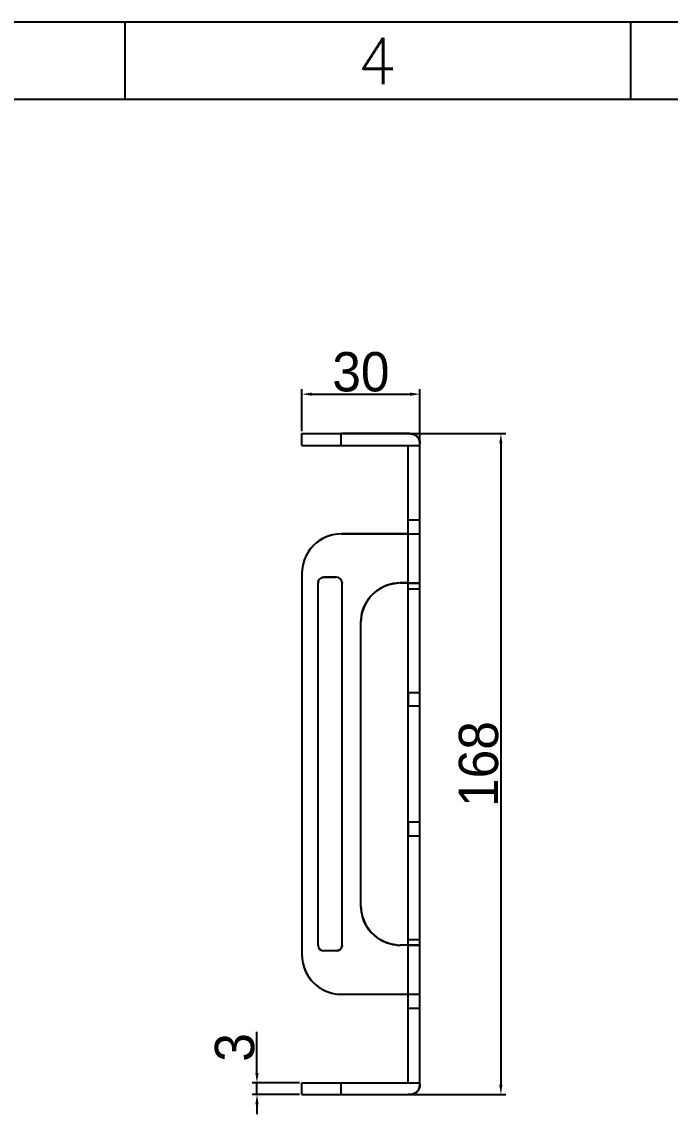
# Model space of a CAD drawing. Header units: millimetres. Extents: x 1063 to 4361, y 385 to 1055.
# Drawn here: x 1537.2 to 1702.1, y 776.9 to 1054.6 of the extents above; entities that cross this region are included whole.
import ezdxf
from ezdxf.enums import TextEntityAlignment as Align

# ---------------------------------------------------------------- set-up
doc = ezdxf.new("R2010")
doc.units = ezdxf.units.MM
doc.styles.add('Roman', font='romans', dxfattribs={"bigfont": 'bigfont'})
doc.styles.add('ST', font='')
doc.styles.add('文字', font='', dxfattribs={"width": 0.75, "height": 1})
doc.styles.get('ST').set_extended_font_data('PMingLiU')
doc.styles.get('文字').set_extended_font_data('SimSun')
doc.dimstyles.new('ISO-25', dxfattribs={"dimtxt": 2.5, "dimasz": 2.5, "dimexe": 1.25, "dimexo": 0.625, "dimtad": 1, "dimtxsty": '文字', "dimcen": 2.5, "dimadec": 0, "dimazin": 0, "dimtfac": 1, "dimtmove": 0, "dimatfit": 3, "dimfxl": 1, "dimarcsym": 0})

# ---------------------------------------------------------------- blocks, each defined once
blk = doc.blocks.new('*D87')
at = {"color": 0, "lineweight": -2, "transparency": 16777216}
for p, q in [((1608.41, 950.55), (1608.41, 961.21)), ((1638.41, 947.55), (1638.41, 961.21)), ((1610.91, 959.96), (1635.91, 959.96))]:
    blk.add_line(p, q, dxfattribs=at)
at = {"color": 0, "transparency": 16777216}
for points in [[(1610.91, 960.38), (1610.91, 959.55), (1608.41, 959.96)], [(1635.91, 960.38), (1635.91, 959.55), (1638.41, 959.96)]]:
    blk.add_solid(points, dxfattribs=at)
at = {"layer": 'Defpoints', "color": 0, "transparency": 16777216}
for p in [(1638.41, 959.96), (1608.41, 949.93), (1638.41, 946.93)]:
    blk.add_point(p, dxfattribs=at)
at = {"color": 0, "transparency": 16777216, "insert": (1623.41, 965.59), "char_height": 10, "attachment_point": 5, "style": 'ST'}
blk.add_mtext('30', dxfattribs=at)
blk = doc.blocks.new('*D88')
at = {"color": 0, "lineweight": -2, "transparency": 16777216}
for p, q in [((1636.04, 949.93), (1660.25, 949.93)), ((1659, 947.43), (1659, 784.43)), ((1636.04, 781.93), (1660.25, 781.93))]:
    blk.add_line(p, q, dxfattribs=at)
at = {"color": 0, "transparency": 16777216}
for points in [[(1658.58, 947.43), (1659.41, 947.43), (1659, 949.93)], [(1658.58, 784.43), (1659.41, 784.43), (1659, 781.93)]]:
    blk.add_solid(points, dxfattribs=at)
at = {"layer": 'Defpoints', "color": 0, "transparency": 16777216}
for p in [(1635.41, 949.93), (1635.41, 781.93), (1659, 781.93)]:
    blk.add_point(p, dxfattribs=at)
at = {"color": 0, "transparency": 16777216, "insert": (1653.37, 865.93), "char_height": 10, "attachment_point": 5, "rotation": 90, "style": 'ST'}
blk.add_mtext('168', dxfattribs=at)
blk = doc.blocks.new('*D89')
at = {"color": 0, "lineweight": -2, "transparency": 16777216}
for p, q in [((1596.98, 787.43), (1596.98, 797.84)), ((1607.79, 784.93), (1595.73, 784.93)), ((1596.98, 781.93), (1596.98, 784.93)), ((1607.79, 781.93), (1595.73, 781.93)), ((1596.98, 779.43), (1596.98, 776.93))]:
    blk.add_line(p, q, dxfattribs=at)
at = {"color": 0, "transparency": 16777216}
for points in [[(1596.56, 787.43), (1597.4, 787.43), (1596.98, 784.93)], [(1596.56, 779.43), (1597.4, 779.43), (1596.98, 781.93)]]:
    blk.add_solid(points, dxfattribs=at)
at = {"layer": 'Defpoints', "color": 0, "transparency": 16777216}
for p in [(1596.98, 784.93), (1608.41, 784.93), (1608.41, 781.93)]:
    blk.add_point(p, dxfattribs=at)
at = {"color": 0, "transparency": 16777216, "insert": (1591.35, 793.89), "char_height": 10, "attachment_point": 5, "rotation": 90, "style": 'ST'}
blk.add_mtext('3', dxfattribs=at)

msp = doc.modelspace()

# ---------------------------------------------------------------- linework, layer by layer
at = {"color": 0, "lineweight": -3}
for p, q in [((1063.461, 1054.614), (1998.221, 1054.614)), ((1083.119, 1034.957), (1978.563, 1034.957))]:
    msp.add_line(p, q, dxfattribs=at)
for p, q in [((1563.418, 1054.614), (1563.418, 1034.957)), ((1691.964, 1054.614), (1691.964, 1034.957)), ((1608.414, 949.928), (1618.414, 949.928)), ((1608.414, 946.928), (1608.414, 949.928)), ((1608.414, 949.928), (1635.414, 949.928)), ((1618.414, 946.928), (1618.414, 949.928)), ((1635.414, 949.928), (1618.414, 949.928)), ((1635.736, 949.924), (1635.414, 949.928)), ((1635.414, 949.928), (1635.728, 949.925)), ((1635.728, 949.925), (1636.04, 949.91)), ((1635.979, 949.915), (1635.736, 949.924)), ((1636.174, 949.897), (1635.979, 949.915)), ((1636.04, 949.91), (1636.349, 949.873)), ((1636.4, 949.864), (1636.174, 949.897)), ((1636.349, 949.873), (1636.652, 949.806)), ((1636.611, 949.817), (1636.4, 949.864)), ((1636.81, 949.757), (1636.611, 949.817)), ((1636.652, 949.806), (1636.943, 949.707)), ((1636.978, 949.692), (1636.81, 949.757)), ((1636.943, 949.707), (1637.1, 949.636)), ((1637.139, 949.616), (1636.978, 949.692)), ((1608.414, 946.928), (1618.414, 946.928)), ((1608.414, 946.928), (1638.414, 946.928)), ((1635.414, 924.436), (1635.414, 946.928)), ((1637.1, 949.636), (1637.25, 949.554)), ((1637.291, 949.53), (1637.139, 949.616)), ((1637.25, 949.554), (1637.394, 949.461)), ((1637.435, 949.432), (1637.291, 949.53)), ((1637.394, 949.461), (1637.531, 949.358)), ((1637.571, 949.324), (1637.435, 949.432)), ((1637.531, 949.358), (1637.659, 949.244)), ((1637.699, 949.205), (1637.571, 949.324)), ((1637.659, 949.244), (1637.778, 949.121)), ((1637.817, 949.077), (1637.699, 949.205)), ((1637.778, 949.121), (1637.888, 948.99)), ((1637.925, 948.94), (1637.817, 949.077)), ((1637.888, 948.99), (1638.002, 948.826)), ((1638.021, 948.796), (1637.925, 948.94)), ((1638.002, 948.826), (1638.102, 948.653)), ((1638.107, 948.644), (1638.021, 948.796)), ((1638.102, 948.653), (1638.187, 948.471)), ((1638.182, 948.483), (1638.107, 948.644)), ((1638.247, 948.315), (1638.182, 948.483)), ((1638.187, 948.471), (1638.257, 948.282)), ((1638.295, 948.159), (1638.247, 948.315)), ((1638.257, 948.282), (1638.313, 948.088)), ((1638.334, 947.997), (1638.295, 948.159)), ((1638.313, 948.088), (1638.355, 947.889)), ((1638.365, 947.826), (1638.334, 947.997)), ((1638.355, 947.889), (1638.395, 947.572)), ((1638.387, 947.655), (1638.365, 947.826)), ((1638.402, 947.468), (1638.387, 947.655)), ((1638.395, 947.572), (1638.409, 947.329)), ((1638.408, 947.338), (1638.402, 947.468)), ((1638.414, 911.95), (1638.414, 946.928)), ((1635.414, 928.02), (1638.414, 928.02)), ((1611.926, 922.047), (1611.346, 921.51)), ((1612.54, 922.532), (1611.926, 922.047)), ((1613.189, 922.965), (1612.54, 922.532)), ((1613.872, 923.346), (1613.189, 922.965)), ((1614.589, 923.676), (1613.872, 923.346)), ((1615.33, 923.95), (1614.589, 923.676)), ((1616.083, 924.163), (1615.33, 923.95)), ((1616.848, 924.315), (1616.083, 924.163)), ((1617.625, 924.406), (1616.848, 924.315)), ((1618.414, 924.436), (1617.625, 924.406)), ((1618.414, 924.436), (1635.414, 924.436)), ((1635.414, 924.436), (1618.414, 924.436)), ((1635.414, 910.486), (1635.414, 924.436)), ((1635.414, 924.436), (1638.414, 924.436)), ((1609.89, 919.668), (1609.507, 918.984)), ((1610.323, 920.317), (1609.89, 919.668)), ((1610.809, 920.931), (1610.323, 920.317)), ((1611.346, 921.51), (1610.809, 920.931)), ((1608.689, 916.771), (1608.536, 916.006)), ((1608.902, 917.525), (1608.689, 916.771)), ((1609.177, 918.266), (1608.902, 917.525)), ((1609.507, 918.984), (1609.177, 918.266)), ((1608.445, 915.227), (1608.414, 914.436)), ((1608.414, 914.436), (1608.414, 817.419)), ((1608.536, 916.006), (1608.445, 915.227)), ((1612.506, 819.932), (1612.506, 911.923)), ((1612.514, 912.081), (1612.524, 912.158)), ((1612.524, 912.158), (1612.547, 912.272)), ((1612.547, 912.272), (1612.579, 912.384)), ((1612.579, 912.384), (1612.619, 912.495)), ((1612.619, 912.495), (1612.668, 912.602)), ((1612.668, 912.602), (1612.725, 912.705)), ((1612.725, 912.705), (1612.79, 912.802)), ((1612.79, 912.802), (1612.862, 912.894)), ((1612.862, 912.894), (1612.943, 912.981)), ((1612.943, 912.981), (1613.029, 913.062)), ((1613.029, 913.062), (1613.121, 913.135)), ((1613.121, 913.135), (1613.218, 913.2)), ((1613.218, 913.2), (1613.321, 913.258)), ((1613.321, 913.258), (1613.429, 913.308)), ((1613.429, 913.308), (1613.54, 913.349)), ((1613.54, 913.349), (1613.653, 913.381)), ((1613.653, 913.381), (1613.769, 913.404)), ((1613.769, 913.404), (1613.886, 913.418)), ((1613.886, 913.418), (1614.006, 913.423)), ((1617.138, 913.423), (1614.006, 913.423)), ((1614.006, 913.423), (1617.138, 913.423)), ((1618.632, 912.049), (1618.637, 911.923)), ((1618.637, 819.932), (1618.637, 911.923)), ((1628.183, 910.485), (1628.866, 910.867)), ((1628.866, 910.867), (1629.584, 911.198)), ((1629.584, 911.198), (1630.325, 911.472)), ((1630.325, 911.472), (1631.079, 911.686)), ((1631.079, 911.686), (1631.845, 911.838)), ((1631.845, 911.838), (1632.57, 911.926)), ((1635.414, 911.96), (1633.414, 911.96)), ((1633.414, 911.96), (1635.414, 911.96)), ((1635.414, 911.96), (1638.414, 911.96)), ((1635.414, 911.95), (1638.414, 911.95)), ((1638.414, 884.15), (1638.414, 911.95)), ((1625.319, 907.834), (1625.804, 908.449)), ((1625.804, 908.449), (1626.34, 909.029)), ((1626.34, 909.029), (1626.92, 909.566)), ((1626.92, 909.566), (1627.534, 910.051)), ((1627.534, 910.051), (1628.183, 910.485)), ((1635.414, 910.486), (1638.414, 910.486)), ((1635.414, 784.928), (1635.414, 910.486)), ((1623.901, 905.044), (1624.174, 905.785)), ((1624.174, 905.785), (1624.504, 906.503)), ((1624.504, 906.503), (1624.886, 907.186)), ((1624.886, 907.186), (1625.319, 907.834)), ((1623.414, 901.96), (1623.445, 902.75)), ((1623.445, 902.75), (1623.536, 903.527)), ((1623.536, 903.527), (1623.688, 904.292)), ((1623.688, 904.292), (1623.901, 905.044)), ((1623.414, 829.895), (1623.414, 901.96)), ((1635.414, 884.15), (1635.414, 880.614)), ((1635.414, 884.15), (1638.414, 884.15)), ((1638.414, 784.928), (1638.414, 884.15)), ((1638.414, 880.614), (1635.414, 880.614)), ((1635.414, 851.241), (1638.414, 851.241)), ((1635.414, 851.241), (1635.414, 847.706)), ((1635.414, 847.706), (1638.414, 847.706)), ((1623.445, 829.104), (1623.414, 829.895)), ((1623.536, 828.326), (1623.445, 829.104)), ((1623.689, 827.56), (1623.536, 828.326)), ((1623.902, 826.806), (1623.689, 827.56)), ((1624.177, 826.065), (1623.902, 826.806)), ((1624.507, 825.347), (1624.177, 826.065)), ((1624.89, 824.664), (1624.507, 825.347)), ((1625.323, 824.015), (1624.89, 824.664)), ((1625.809, 823.401), (1625.323, 824.015)), ((1626.346, 822.821), (1625.809, 823.401)), ((1626.926, 822.285), (1626.346, 822.821)), ((1627.54, 821.8), (1626.926, 822.285)), ((1612.511, 819.806), (1612.506, 819.932)), ((1618.475, 819.253), (1618.418, 819.151)), ((1618.524, 819.36), (1618.475, 819.253)), ((1618.565, 819.471), (1618.524, 819.36)), ((1618.596, 819.584), (1618.565, 819.471)), ((1618.619, 819.698), (1618.596, 819.584)), ((1618.629, 819.774), (1618.619, 819.698)), ((1628.189, 821.367), (1627.54, 821.8)), ((1628.872, 820.985), (1628.189, 821.367)), ((1629.589, 820.655), (1628.872, 820.985)), ((1630.33, 820.382), (1629.589, 820.655)), ((1631.083, 820.169), (1630.33, 820.382)), ((1631.848, 820.017), (1631.083, 820.169)), ((1632.571, 819.93), (1631.848, 820.017)), ((1635.414, 819.895), (1633.414, 819.895)), ((1635.414, 821.359), (1638.414, 821.359)), ((1635.414, 819.895), (1635.414, 821.359)), ((1635.414, 819.895), (1638.414, 819.895)), ((1638.414, 819.895), (1635.414, 819.895)), ((1608.414, 817.419), (1608.445, 816.63)), ((1608.445, 816.63), (1608.536, 815.853)), ((1617.138, 818.432), (1614.006, 818.432)), ((1617.257, 818.437), (1617.138, 818.432)), ((1617.375, 818.451), (1617.257, 818.437)), ((1617.49, 818.474), (1617.375, 818.451)), ((1617.603, 818.506), (1617.49, 818.474)), ((1617.714, 818.548), (1617.603, 818.506)), ((1617.822, 818.598), (1617.714, 818.548)), ((1617.925, 818.655), (1617.822, 818.598)), ((1618.022, 818.721), (1617.925, 818.655)), ((1618.114, 818.794), (1618.022, 818.721)), ((1618.201, 818.874), (1618.114, 818.794)), ((1618.281, 818.961), (1618.201, 818.874)), ((1618.353, 819.054), (1618.281, 818.961)), ((1618.418, 819.151), (1618.353, 819.054)), ((1608.536, 815.853), (1608.688, 815.088)), ((1608.688, 815.088), (1608.901, 814.335)), ((1608.901, 814.335), (1609.174, 813.594)), ((1609.174, 813.594), (1609.504, 812.877)), ((1609.504, 812.877), (1609.886, 812.194)), ((1609.886, 812.194), (1610.319, 811.545)), ((1610.319, 811.545), (1610.804, 810.931)), ((1610.804, 810.931), (1611.34, 810.351)), ((1611.34, 810.351), (1611.92, 809.814)), ((1611.92, 809.814), (1612.534, 809.328)), ((1612.534, 809.328), (1613.183, 808.895)), ((1613.183, 808.895), (1613.866, 808.512)), ((1613.866, 808.512), (1614.584, 808.181)), ((1614.584, 808.181), (1615.325, 807.907)), ((1615.325, 807.907), (1616.079, 807.694)), ((1616.079, 807.694), (1616.845, 807.541)), ((1616.845, 807.541), (1617.623, 807.45)), ((1617.623, 807.45), (1618.414, 807.419)), ((1618.414, 807.419), (1638.414, 807.419)), ((1635.414, 803.836), (1638.414, 803.836)), ((1608.414, 784.928), (1638.414, 784.928)), ((1608.414, 781.928), (1608.414, 784.928)), ((1618.414, 781.928), (1618.414, 784.928)), ((1638.04, 783.091), (1637.947, 782.947)), ((1638.016, 783.05), (1638.103, 783.203)), ((1638.122, 783.242), (1638.04, 783.091)), ((1638.103, 783.203), (1638.179, 783.363)), ((1638.193, 783.399), (1638.122, 783.242)), ((1638.179, 783.363), (1638.244, 783.532)), ((1638.293, 783.69), (1638.193, 783.399)), ((1638.244, 783.532), (1638.304, 783.731)), ((1638.359, 783.992), (1638.293, 783.69)), ((1638.304, 783.731), (1638.35, 783.942)), ((1638.35, 783.942), (1638.384, 784.168)), ((1638.397, 784.302), (1638.359, 783.992)), ((1638.384, 784.168), (1638.401, 784.363)), ((1638.409, 784.529), (1638.397, 784.302)), ((1638.401, 784.363), (1638.408, 784.52)), ((1608.414, 781.928), (1618.414, 781.928)), ((1608.414, 781.928), (1635.414, 781.928)), ((1635.414, 781.928), (1635.719, 781.931)), ((1635.737, 781.93), (1635.414, 781.928)), ((1635.719, 781.931), (1635.955, 781.939)), ((1636.058, 781.947), (1635.737, 781.93)), ((1635.955, 781.939), (1636.142, 781.954)), ((1636.376, 781.987), (1636.058, 781.947)), ((1636.142, 781.954), (1636.313, 781.977)), ((1636.313, 781.977), (1636.484, 782.008)), ((1636.574, 782.029), (1636.376, 781.987)), ((1636.484, 782.008), (1636.645, 782.047)), ((1636.769, 782.084), (1636.574, 782.029)), ((1636.645, 782.047), (1636.801, 782.095)), ((1636.957, 782.154), (1636.769, 782.084)), ((1636.801, 782.095), (1636.97, 782.159)), ((1637.139, 782.24), (1636.957, 782.154)), ((1636.97, 782.159), (1637.13, 782.234)), ((1637.13, 782.234), (1637.282, 782.32)), ((1637.312, 782.34), (1637.139, 782.24)), ((1637.282, 782.32), (1637.427, 782.417)), ((1637.476, 782.454), (1637.312, 782.34)), ((1637.427, 782.417), (1637.563, 782.524)), ((1637.608, 782.564), (1637.476, 782.454)), ((1637.563, 782.524), (1637.692, 782.643)), ((1637.731, 782.683), (1637.608, 782.564)), ((1637.692, 782.643), (1637.811, 782.771)), ((1637.844, 782.811), (1637.731, 782.683)), ((1637.811, 782.771), (1637.919, 782.906)), ((1637.947, 782.947), (1637.844, 782.811)), ((1637.919, 782.906), (1638.016, 783.05))]:
    msp.add_line(p, q)
for centre, radius, start, end in [((1626.835, 946.968), 11.58, 359.80229, 1.83259), ((1628.779, 947.014), 9.636, 359.488, 1.87379), ((1618.414, 914.436), 10, 90, 180), ((1614.04, 911.922), 1.534, 174.05429, 179.96294), ((1614.006, 911.923), 1.5, 175.20552, 180), ((1614.006, 911.923), 1.5, 90.00002, 175.20552), ((1617.138, 911.923), 1.5, 4.81196, 89.99998), ((1617.139, 911.924), 1.498, 4.80661, 90.05561), ((1617.138, 911.923), 1.5, 0, 4.81196), ((1633.414, 901.96), 10, 94.83801, 180), ((1633.414, 901.96), 10, 90, 94.83801), ((1633.414, 829.895), 10, 180, 265.16603), ((1614.006, 819.932), 1.5, 180, 184.81196), ((1614.006, 819.932), 1.5, 184.81196, 269.99998), ((1614.004, 819.932), 1.498, 184.80661, 270.05561), ((1617.138, 819.932), 1.5, 270.00002, 355.20552), ((1617.103, 819.933), 1.534, 354.05429, 359.96294), ((1617.138, 819.932), 1.5, 355.20552, 0), ((1633.414, 829.895), 10, 265.16603, 270), ((1633.411, 830.034), 10.139, 265.24809, 270.01721), ((1618.414, 817.419), 10, 180, 270), ((1626.981, 784.885), 11.433, 358.17224, 0.21414), ((1628.633, 784.843), 9.782, 358.16246, 0.49514)]:
    msp.add_arc(centre, radius, start, end)

# ---------------------------------------------------------------- texts
at = {"color": 0, "lineweight": -3, "style": 'Roman'}
msp.add_text('4', height=11.785, dxfattribs=at).set_placement((1627.528, 1038.777), align=Align.CENTER)

# ---------------------------------------------------------------- dimensions: what is measured, and where the dimension line sits
at = {"color": 1}
dim = msp.add_linear_dim(base=(1638.414, 959.964), p1=(1608.414, 949.928), p2=(1638.414, 946.928), dimstyle='ISO-25', override={"dimtxt": 10, "dimtxsty": 'ST'}, dxfattribs=at)
dim.commit()
dim.dimension.update_dxf_attribs({"geometry": '*D87', "text_midpoint": (1623.414, 965.589)})
for base, p1, p2, picture, middle in [((1658.996, 781.928), (1635.414, 949.928), (1635.414, 781.928), '*D88', (1653.371, 865.928)), ((1596.98, 784.928), (1608.414, 781.928), (1608.414, 784.928), '*D89', (1591.355, 793.886))]:
    dim = msp.add_linear_dim(base=base, p1=p1, p2=p2, angle=90, dimstyle='ISO-25', override={"dimtxt": 10, "dimtxsty": 'ST'}, dxfattribs=at)
    dim.commit()
    dim.dimension.update_dxf_attribs({"geometry": picture, "text_midpoint": middle})

doc.saveas('drawing.dxf')
